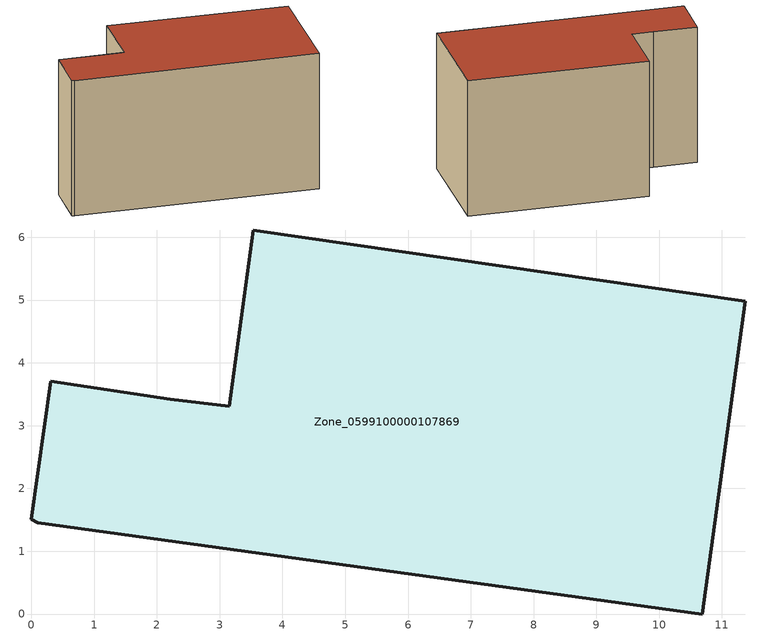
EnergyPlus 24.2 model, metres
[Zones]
Zone_0599100000107869
 floor ground (C_G): 0.1,1.45 0,1.51 0.31,3.71 2.21,3.42 3.15,3.31 3.53,6.12 11.37,4.98 10.69,0 z0
 wall outside (C_F): 3.15,3.31 2.21,3.42 0.31,3.71 0,1.51 0.1,1.45 10.69,0 11.37,4.98 3.53,6.12 3.15,3.31 z0:6.26
 roof outside (C_R): 0.1,1.45 10.69,0 11.37,4.98 3.53,6.12 3.15,3.31 2.21,3.42 0.31,3.71 0,1.51 z6.26
[BUILDING]
Pand.0599100000107869: North Axis=0; Terrain=City; Loads Convergence Tolerance Value=0.04; Temperature Convergence Tolerance Value=0.4; Solar Distribution=FullExterior; Maximum Number of Warmup Days=25; Minimum Number of Warmup Days=1
[Site:Location]
Rotterdam.The.Hague.AP_ZH_NLD Design_Conditions: Latitude=51.96; Longitude=4.45; Time Zone=1; Elevation=-4.5
[SITE:GROUNDTEMPERATURE:BUILDINGSURFACE]
18, 18, 18, 18, 18, 18, 18, 18, 18, 18, 18, 18
[MATERIAL] Thermal Absorptance=0.9; Solar Absorptance=0.7; Visible Absorptance=0.7
Name | Roughness | Thickness | Conductivity | Density | Specific Heat
G.TI.1946 | MediumSmooth | 0.15 | 1 | 540 | 1210
F.TI.1946 | Rough | 0.3 | 0.857143 | 1920 | 840
R.TI.1946 | MediumRough | 0.2 | 0.1 | 1500 | 1000
[CONSTRUCTION]
C_G: G.TI.1946
C_F: F.TI.1946
C_R: R.TI.1946
[ZONE]
Zone_0599100000107869: Type=1; Multiplier=1; Ceiling Height=Autocalculate; Volume=Autocalculate; Floor Area=autocalculate; Part of Total Floor Area=Yes
[ZONEINFILTRATION:DESIGNFLOWRATE]
Infil_Zone_0599100000107869: Zone or ZoneList or Space or SpaceList=Zone_0599100000107869; Schedule=AlwaysOn; Design Flow Rate Calculation Method=Flow/Area; Flow Rate per Floor Area=0.003; Constant Term Coefficient=1; Temperature Term Coefficient=0; Velocity Term Coefficient=0; Velocity Squared Term Coefficient=0
[HVACTEMPLATE:ZONE:IDEALLOADSAIRSYSTEM]
Zone_0599100000107869: Maximum Heating Supply Air Temperature=50; Minimum Cooling Supply Air Temperature=13; Maximum Heating Supply Air Humidity Ratio=0.0156; Minimum Cooling Supply Air Humidity Ratio=0.0077; Heating Limit=NoLimit; Cooling Limit=NoLimit; Dehumidification Control Type=ConstantSensibleHeatRatio; Cooling Sensible Heat Ratio=0.7; Dehumidification Setpoint=60; Humidification Control Type=None; Humidification Setpoint=30; Outdoor Air Method=None; Outdoor Air Flow Rate per Person=0.00944; Outdoor Air Flow Rate per Zone Floor Area=0; Outdoor Air Flow Rate per Zone=0; Demand Controlled Ventilation Type=None; Outdoor Air Economizer Type=NoEconomizer; Heat Recovery Type=None; Sensible Heat Recovery Effectiveness=0.7; Latent Heat Recovery Effectiveness=0.65
[ZONECONTROL:THERMOSTAT]
ThermostatControl_Zone_0599100000107869: Zone or ZoneList=Zone_0599100000107869; Control Type Schedule=DualSetpointControlType; Control 1=Thermostat_Zone_0599100000107869; Temperature Difference Between Cutout And Setpoint=0
[THERMOSTATSETPOINT:DUALSETPOINT]
Thermostat_Zone_0599100000107869: Heating Setpoint Temperature Schedule=HeatingSetpoint_Zone_0599100000107869; Cooling Setpoint Temperature Schedule=CoolingSetpoint_Zone_0599100000107869
[SCHEDULE:COMPACT]
HeatingSetpoint_Zone_0599100000107869: Through: 12/31, For: AllDays, Until: 24:00, 21
CoolingSetpoint_Zone_0599100000107869: Through: 12/31, For: AllDays, Until: 24:00, 24
DualSetpointControlType: Through: 12/31, For: AllDays, Until: 24:00, 4
AlwaysOn: Through: 12/31, For: AllDays, Until: 24:00, 1
